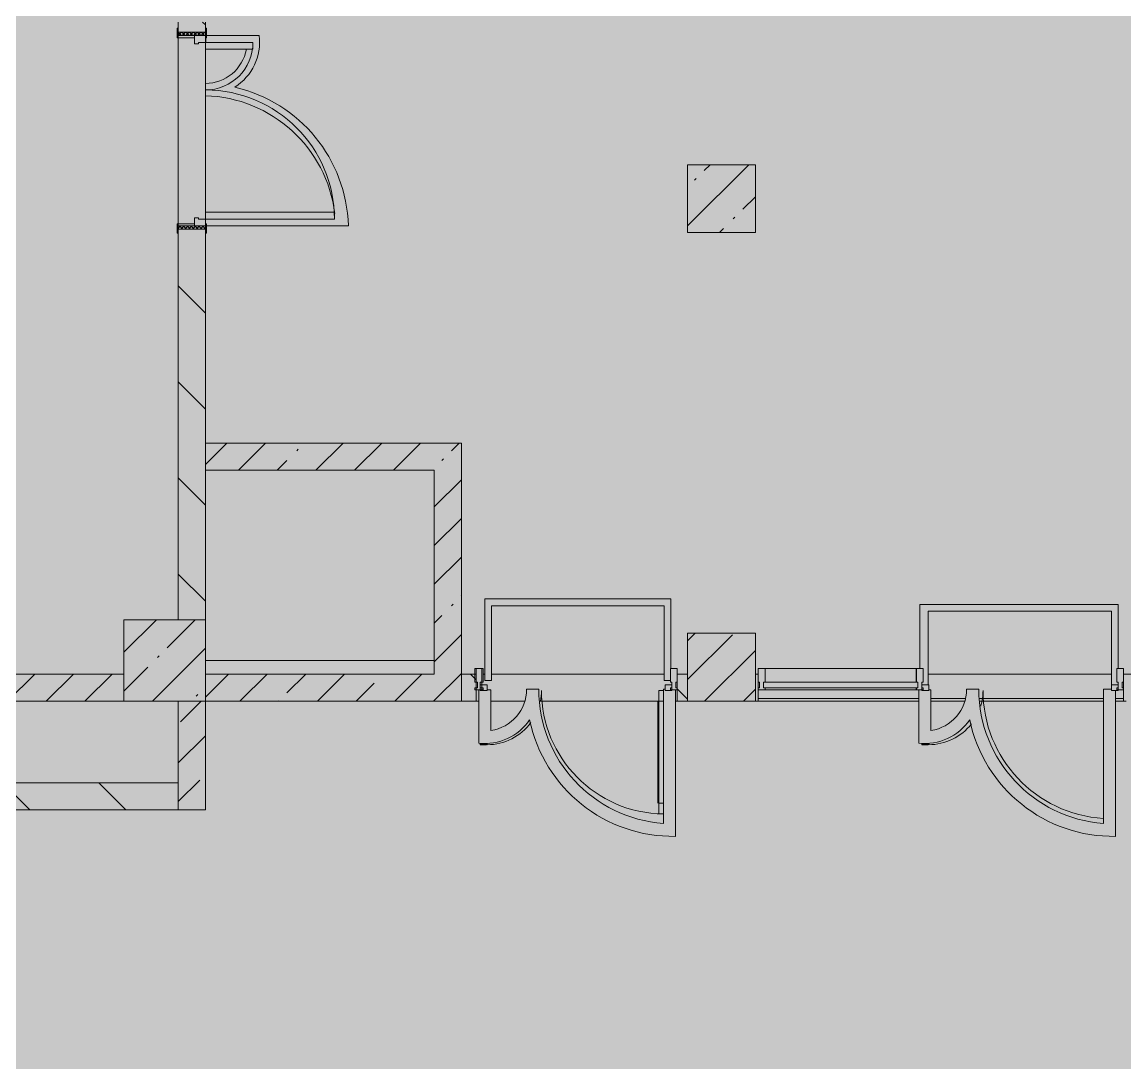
# Model space of a CAD drawing. Header units: millimetres. Extents: x 35098 to 231722, y -8553 to 29000.
# Drawn here: x 170122 to 178242, y 9037 to 16700 of the extents above; entities that cross this region are included whole.
import ezdxf

# ---------------------------------------------------------------- set-up
doc = ezdxf.new("R2010")
doc.units = ezdxf.units.MM
doc.layers.add('A-DETL-GENF-1', color=7, linetype='Continuous', lineweight=9, true_color=0xc0c0c0, transparency=0.4)
for name, color, linetype, lineweight, true_color in [('A-DETL-GENF-2', 7, 'Continuous', 5, 0xe2e2e2), ('A-DETL-GENF-4', 7, 'Continuous', 5, 0xb7b7b7), ('A-DOOR-2', 7, 'Continuous', 5, 0xaaaaaa), ('A-DOOR-3', 7, 'Continuous', 5, 0xe2e2e2), ('A-DOOR-4', 7, 'Continuous', 5, 0xb7b7b7), ('A-DOOR-FRAM-1', 7, 'Continuous', 5, 0xe2e2e2), ('A-DOOR-FRAM-2', 7, 'Continuous', 5, 0xaaaaaa), ('A-DOOR-FRAM-3', 7, 'Continuous', 5, 0xb7b7b7), ('A-FLOR-2', 7, 'Continuous', 5, 0xb7b7b7), ('A-GLAZ-CURT-2', 7, 'Continuous', 5, 0x737373), ('A-GLAZ-CWMG-3', 7, 'Continuous', 5, 0x737373), ('A-WALL-5', 7, 'Continuous', 9, 0x737373), ('I-WALL-4', 7, 'Continuous', 5, 0x737373), ('S-COLS-2', 7, 'Continuous', 5, 0x737373)]:
    doc.layers.add(name, color=color, linetype=linetype, lineweight=lineweight, true_color=true_color)
doc.layers.add('I-WALL-3', color=7, linetype='Continuous', lineweight=5)
doc.layers.add('S-COLS-1', color=7, linetype='Continuous', lineweight=5)
pattern_1 = [(135, (104712.3, 0), (-353.5534, -353.5534), [])]
pattern_2 = [(45, (104712.3, 0), (-285.1231, 285.1231), []), (45, (104997.44, 0), (-285.1231, 285.1231), [504.031, -100.806, 16.764, -84.042])]

# ---------------------------------------------------------------- blocks, each defined once
blk = doc.blocks.new('BSC_Колонна _Прямоугольная - 600х600-23205240-2_7_2_птичка')
at = {"layer": 'S-COLS-1'}
h = blk.add_hatch(dxfattribs=at)
h.set_pattern_fill('FP_101', color=256, style=0, pattern_type=2)
h.set_pattern_definition([(45, (-66460, -12000), (-285.1231, 285.1231), []), (45, (-66174.88, -12000), (-285.1231, 285.1231), [504.031, -100.806, 16.764, -84.042])])
h.paths.add_polyline_path([(-300, -300), (300, -300), (300, 300), (-300, 300)])
at = {"layer": 'S-COLS-2'}
for p, q in [((300, 300), (-300, 300)), ((-300, 300), (-300, -300)), ((300, -300), (300, 300)), ((-300, -300), (300, -300))]:
    blk.add_line(p, q, dxfattribs=at)
blk = doc.blocks.new('110_Дверь_СКБ_2Ст - Д-6_л__ ДОО_Дв_1450x2100h_Дверь из раздевальной в коридор-V82-2_7_2_птичка')
at = {"layer": 'A-DOOR-2'}
h = blk.add_hatch(dxfattribs=at)
h.set_pattern_fill('FP_122', color=256, style=0, pattern_type=2)
h.set_pattern_definition([(135, (1576.41, 164.685), (-14.14214, -14.14214), []), (225, (1576.41, 164.685), (14.14214, -14.14214), [])])
h.paths.add_polyline_path([(737.5, 100), (712.5, 100), (712.5, -100), (737.5, -100)])
at = {"layer": 'A-DOOR-3'}
for points in [[(662.5, 100), (662.5, 1050), (612.5, 1050), (612.5, 100)], [(-587.5, 100), (-587.5, 450), (-637.5, 450), (-637.5, 100)]]:
    blk.add_hatch(color=256, dxfattribs=at).paths.add_polyline_path(points)
h = blk.add_hatch(color=256, dxfattribs=at)
h.paths.add_polyline_path([(712.5, 100), (662.5, 100), (662.5, 50), (652.5, 50), (652.5, 20), (712.5, 20)])
h.paths.add_polyline_path([(-627.5, 20), (-627.5, 50), (-637.5, 50), (-637.5, 100), (-687.5, 100), (-687.5, 20)])
at = {"layer": 'A-DOOR-FRAM-1'}
for points in [[(-672.5, 100), (-672.5, 108), (-742.5, 108), (-742.5, 100)], [(767.5, 100), (767.5, 108), (697.5, 108), (697.5, 100)], [(-672.5, 20), (-687.5, 20), (-687.5, -100), (-672.5, -94.3)], [(712.5, 20), (697.5, 20), (697.5, -100), (712.5, -100)], [(-672.5, -100), (-742.5, -100), (-742.5, -108), (-672.5, -108)], [(767.5, -108), (767.5, -100), (697.5, -100), (697.5, -108)]]:
    blk.add_hatch(color=256, dxfattribs=at).paths.add_polyline_path(points)
at = {"layer": 'A-DOOR-FRAM-2'}
h = blk.add_hatch(dxfattribs=at)
h.set_pattern_fill('FP_123', color=256, style=0, pattern_type=2)
h.set_pattern_definition([(45, (-546.384, 164.685), (-14.1421, 14.1421), []), (135, (-546.384, 164.685), (-14.1421, -14.1421), [])])
h.paths.add_polyline_path([(-687.5, -94.3), (-687.5, 100), (-712.5, 100), (-712.5, -100), (-687.5, -100)])
at = {"layer": 'A-DOOR-4'}
for p, q in [((662.5, 1050), (612.5, 1050)), ((612.5, 1050), (612.5, 100)), ((662.5, 100), (662.5, 1050)), ((-637.5, 450), (-637.5, 100)), ((-587.5, 450), (-637.5, 450)), ((-587.5, 100), (-587.5, 450)), ((-637.5, 100), (-587.5, 100)), ((612.5, 100), (662.5, 100))]:
    blk.add_line(p, q, dxfattribs=at)
for centre, radius, start, end in [((662.5, 100), 950, 90, 180), ((-637.5, 100), 350, 360, 90)]:
    blk.add_arc(centre, radius, start, end, dxfattribs=at)
at = {"layer": 'A-DOOR-FRAM-3'}
for p, q in [((-672.5, 108), (-742.5, 108)), ((-742.5, 108), (-742.5, 100)), ((-742.5, 100), (-672.5, 100)), ((-687.5, 100), (-712.5, 100)), ((-712.5, 100), (-712.5, -100)), ((-637.5, 100), (-687.5, 100)), ((-687.5, 100), (-687.5, 20)), ((-687.5, -100), (-687.5, 100)), ((-672.5, 100), (-672.5, 108)), ((-637.5, 50), (-637.5, 100)), ((662.5, 100), (662.5, 50)), ((712.5, 100), (662.5, 100)), ((767.5, 108), (697.5, 108)), ((697.5, 108), (697.5, 100)), ((697.5, 100), (767.5, 100)), ((712.5, 20), (712.5, 100)), ((737.5, 100), (712.5, 100)), ((712.5, 100), (712.5, -100)), ((737.5, -100), (737.5, 100)), ((767.5, 100), (767.5, 108)), ((-687.5, 20), (-627.5, 20)), ((-672.5, 20), (-687.5, 20)), ((-687.5, 20), (-687.5, -100)), ((-672.5, -100), (-672.5, 20)), ((-627.5, 50), (-637.5, 50)), ((-627.5, 20), (-627.5, 50)), ((662.5, 50), (652.5, 50)), ((652.5, 50), (652.5, 20)), ((652.5, 20), (712.5, 20)), ((712.5, 20), (697.5, 20)), ((697.5, 20), (697.5, -100)), ((712.5, -100), (712.5, 20)), ((-672.5, -100), (-742.5, -100)), ((-742.5, -100), (-742.5, -108)), ((-742.5, -108), (-672.5, -108)), ((-712.5, -100), (-687.5, -100)), ((-687.5, -100), (-672.5, -100)), ((-672.5, -108), (-672.5, -100)), ((697.5, -100), (712.5, -100)), ((767.5, -100), (697.5, -100)), ((697.5, -100), (697.5, -108)), ((697.5, -108), (767.5, -108)), ((712.5, -100), (737.5, -100)), ((767.5, -108), (767.5, -100))]:
    blk.add_line(p, q, dxfattribs=at)
blk = doc.blocks.new('BSC_Колонна _Прямоугольная - 500х500-V132-2_7_2_птичка')
at = {"layer": 'S-COLS-1'}
h = blk.add_hatch(dxfattribs=at)
h.set_pattern_fill('FP_161', color=256, style=0, pattern_type=2)
h.set_pattern_definition([(45, (-70560, -15400), (-285.1231, 285.1231), []), (45, (-70274.88, -15400), (-285.1231, 285.1231), [504.031, -100.806, 16.764, -84.042])])
h.paths.add_polyline_path([(-250, -250), (250, -250), (250, 250), (-250, 250)])
at = {"layer": 'S-COLS-2'}
for p, q in [((250, 250), (-250, 250)), ((-250, 250), (-250, -250)), ((250, -250), (250, 250)), ((-250, -250), (250, -250))]:
    blk.add_line(p, q, dxfattribs=at)
blk = doc.blocks.new('Прямоугольный импост - Импост структурный с накладкой - 160мм Темный-33326475-2_7_2_птичка')
at = {"layer": 'A-GLAZ-CWMG-3'}
for p, q in [((-50, 40), (-50, 140)), ((-50, 140), (0, 140)), ((0, 140), (0, 40)), ((-40, 40), (-50, 40)), ((-50, -17), (-50, 0)), ((-50, 0), (-40, 0)), ((-40, 0), (-40, 40)), ((-10, 40), (-10, 0)), ((0, 40), (-10, 40)), ((-10, 0), (0, 0)), ((0, 0), (0, -17)), ((0, -17), (-50, -17))]:
    blk.add_line(p, q, dxfattribs=at)
blk = doc.blocks.new('Дверь_Витражная_остекление_ - ВВ-6 остекление-32274838-2_7_2_птичка')
at = {"layer": 'A-DETL-GENF-2'}
for points in [[(-610, 930), (-642.6, 930), (-642.6, 20), (-610, 20), (-610, 579)], [(705, 420), (660, 420), (660, 410.2), (705, 410.4)]]:
    blk.add_hatch(color=256, dxfattribs=at).paths.add_polyline_path(points)
at = {"layer": 'A-DETL-GENF-4'}
for p, q in [((-642.6, 930), (-610, 930)), ((-610, 930), (-642.6, 930)), ((-610, 930), (-610, 20)), ((-610, 20), (-610, 930)), ((-642.6, 850), (-610, 850)), ((-601, 850), (-601, 100)), ((705, 420), (660, 420)), ((660, 420), (660, 410.2)), ((705, 420), (660, 420)), ((660, 420), (660, 410.2)), ((705, 420), (705, 408.4)), ((705, 408.4), (705, 420)), ((-642.6, 100), (-610, 100)), ((-610, 20), (-642.6, 20)), ((-642.6, 20), (-610, 20))]:
    blk.add_line(p, q, dxfattribs=at)
at = {"layer": 'A-DOOR-4'}
for p, q in [((655, 420), (655, 410.4)), ((-655, 20), (-705, 20)), ((-705, 20), (-705, -20)), ((-655, -20), (-655, 20)), ((705, 20), (655, 20)), ((655, 20), (655, -20)), ((705, -20), (705, 20)), ((-705, -20), (-655, -20)), ((655, -20), (705, -20))]:
    blk.add_line(p, q, dxfattribs=at)
for centre, radius, start, end in [((-655, 20), 910, 360, 89.20859), ((655, 20), 400, 90, 143.87233), ((655, 20), 400, 168.59224, 180)]:
    blk.add_arc(centre, radius, start, end, dxfattribs=at)
blk = doc.blocks.new('Прямоугольный импост - Импост структурный с накладкой - 160мм Темный-33326241-2_7_2_птичка')
at = {"layer": 'A-GLAZ-CWMG-3'}
for p, q in [((-25, 40), (-25, 140)), ((-25, 140), (25, 140)), ((25, 140), (25, 40)), ((-15, 40), (-25, 40)), ((-25, -17), (-25, 0)), ((-25, 0), (-15, 0)), ((-15, 0), (-15, 40)), ((15, 40), (15, 0)), ((25, 40), (15, 40)), ((15, 0), (25, 0)), ((25, 0), (25, -17)), ((25, -17), (-25, -17))]:
    blk.add_line(p, q, dxfattribs=at)
blk = doc.blocks.new('Прямоугольный импост - Импост структурный с накладкой - 160мм Темный-33326242-2_7_2_птичка')
at = {"layer": 'A-GLAZ-CWMG-3'}
for p, q in [((0, 140), (-50, 140)), ((-50, 140), (-50, 40)), ((0, 40), (0, 140)), ((-50, 40), (-40, 40)), ((-40, 0), (-50, 0)), ((-50, 0), (-50, -17)), ((-40, 40), (-40, 0)), ((-10, 0), (-10, 40)), ((-10, 40), (0, 40)), ((0, 0), (-10, 0)), ((0, -17), (0, 0)), ((-50, -17), (0, -17))]:
    blk.add_line(p, q, dxfattribs=at)
blk = doc.blocks.new('Прямоугольный импост - Импост структурный с накладкой - 160мм Темный-33326237-2_7_2_птичка')
at = {"layer": 'A-GLAZ-CWMG-3'}
for p, q in [((-50, 40), (-50, 140)), ((-50, 140), (0, 140)), ((0, 140), (0, 40)), ((-40, 40), (-50, 40)), ((-50, -17), (-50, 0)), ((-50, 0), (-40, 0)), ((-40, 0), (-40, 40)), ((-10, 40), (-10, 0)), ((0, 40), (-10, 40)), ((-10, 0), (0, 0)), ((0, 0), (0, -17)), ((0, -17), (-50, -17))]:
    blk.add_line(p, q, dxfattribs=at)
blk = doc.blocks.new('Дверь_Витражная_остекление_ - В-18-32468702-2_7_2_птичка')
at = {"layer": 'A-DETL-GENF-2'}
blk.add_hatch(color=256, dxfattribs=at).paths.add_polyline_path([(677.5, 420), (683.2, 410.4), (722.5, 410.4), (722.5, 420), (683.2, 420)])
at = {"layer": 'A-DETL-GENF-4'}
for p, q in [((722.5, 420), (677.5, 420)), ((677.5, 420), (677.5, 409.8)), ((722.5, 420), (677.5, 420)), ((677.5, 420), (677.5, 409.8)), ((722.5, 420), (722.5, 408.9)), ((722.5, 408.9), (722.5, 420))]:
    blk.add_line(p, q, dxfattribs=at)
at = {"layer": 'A-DOOR-4'}
for p, q in [((672.5, 420), (672.5, 409.2)), ((-672.5, 20), (-722.5, 20)), ((-722.5, 20), (-722.5, -20)), ((-672.5, -20), (-672.5, 20)), ((722.5, 20), (672.5, 20)), ((672.5, 20), (672.5, -20)), ((722.5, -20), (722.5, 20)), ((-722.5, -20), (-672.5, -20)), ((672.5, -20), (722.5, -20))]:
    blk.add_line(p, q, dxfattribs=at)
for centre, radius, start, end in [((-672.5, 20), 945, 360, 86.42063), ((672.5, 20), 400, 90, 141.82821), ((672.5, 20), 400, 163.22836, 180)]:
    blk.add_arc(centre, radius, start, end, dxfattribs=at)
blk = doc.blocks.new('Системная панель - Стекло - 40мм-32468815-2_7_2_птичка')
at = {"layer": 'A-GLAZ-CURT-2'}
for p, q in [((567, 0), (-567, 0)), ((-567, 0), (-567, -40)), ((567, -40), (567, 0)), ((-567, -40), (567, -40))]:
    blk.add_line(p, q, dxfattribs=at)
blk = doc.blocks.new('Прямоугольный импост - Импост структурный с накладкой - 160мм Темный-33326239-2_7_2_птичка')
at = {"layer": 'A-GLAZ-CWMG-3'}
for p, q in [((-25, 40), (-25, 140)), ((-25, 140), (25, 140)), ((25, 140), (25, 40)), ((-15, 40), (-25, 40)), ((-25, -17), (-25, 0)), ((-25, 0), (-15, 0)), ((-15, 0), (-15, 40)), ((15, 40), (15, 0)), ((25, 40), (15, 40)), ((15, 0), (25, 0)), ((25, 0), (25, -17)), ((25, -17), (-25, -17))]:
    blk.add_line(p, q, dxfattribs=at)
blk = doc.blocks.new('Прямоугольный импост - Импост структурный с накладкой - 160мм Темный-32468813-2_7_2_птичка')
at = {"layer": 'A-GLAZ-CWMG-3'}
for p, q in [((70880, 11940), (71994, 11940)), ((70880, 11783), (71994, 11783))]:
    blk.add_line(p, q, dxfattribs=at)

msp = doc.modelspace()

# ---------------------------------------------------------------- hatches: boundary and pattern name
at = {"layer": 'A-DETL-GENF-1'}
msp.add_hatch(color=256, dxfattribs=at).paths.add_polyline_path([(180553.3, -280), (180572.3, -280), (180572.3, 3300), (189572.3, 3300), (189572.3, 27350), (146622.3, 27350), (146622.3, 23778), (143472.3, 23778), (143472.3, -280), (179625.7, -280)])
at = {"layer": 'I-WALL-3'}
h = msp.add_hatch(dxfattribs=at)
h.set_pattern_fill('FP_114', color=256, style=0, pattern_type=2)
h.set_pattern_definition(pattern_1)
h.paths.add_polyline_path([(171272.3, 12300), (171472.3, 12300), (171472.3, 15175), (171272.3, 15175), (171272.3, 13534.8)])
h.paths.add_polyline_path([(171472.3, 16625), (171472.3, 16700), (171272.3, 16700), (171278.1, 16625)])
h.paths.add_polyline_path([(171334.4, 17300), (171472.3, 17300), (171472.3, 22700), (171272.3, 22700), (171272.3, 17300)])
h.paths.add_polyline_path([(171272.3, 23300), (171472.3, 23300), (171472.3, 24050), (171272.3, 24050), (171272.3, 23946.9)])
h.paths.add_polyline_path([(171272.3, 25950), (171472.3, 25950), (171472.3, 26500), (171272.3, 26500), (171272.3, 25980)])
h = msp.add_hatch(dxfattribs=at)
h.set_pattern_fill('FP_111', color=256, style=0, pattern_type=2)
h.set_pattern_definition(pattern_2)
h.paths.add_polyline_path([(173157.3, 13400), (173357.3, 13400), (173357.3, 13600), (171472.3, 13600), (171472.3, 13400), (172205.6, 13400)])
h = msp.add_hatch(dxfattribs=at)
h.set_pattern_fill('FP_111', color=256, style=0, pattern_type=2)
h.set_pattern_definition(pattern_2)
h.paths.add_polyline_path([(173157.3, 11700), (173357.3, 11700), (173357.3, 13400), (173157.3, 13400), (173157.3, 11799.5)])
h = msp.add_hatch(dxfattribs=at)
h.set_pattern_fill('FP_111', color=256, style=0, pattern_type=2)
h.set_pattern_definition(pattern_2)
h.paths.add_polyline_path([(160412.3, 11700), (164872.3, 11700), (164872.3, 11900), (159472.3, 11900), (159472.3, 11700), (160212.3, 11700)])
h.paths.add_polyline_path([(169172.3, 11700), (170872.3, 11700), (170872.3, 11900), (165472.3, 11900), (165472.3, 11700), (169092.3, 11700)])
h = msp.add_hatch(dxfattribs=at)
h.set_pattern_fill('FP_111', color=256, style=0, pattern_type=2)
h.set_pattern_definition(pattern_2)
h.paths.add_polyline_path([(172205.6, 11700), (173157.3, 11700), (173157.3, 11900), (171472.3, 11900), (171472.3, 11700)])
h = msp.add_hatch(dxfattribs=at)
h.set_pattern_fill('FP_114', color=256, style=0, pattern_type=2)
h.set_pattern_definition(pattern_1)
h.paths.add_polyline_path([(173357.3, 11700), (173466.3, 11700), (173466.3, 11900), (173357.3, 11900), (173357.3, 11799.5)])
h.paths.add_polyline_path([(180192.3, 11700), (180192.3, 11900), (178232.3, 11900), (178232.3, 11700), (179625.7, 11700)])
h.paths.add_polyline_path([(175022.3, 11700), (175022.3, 11900), (174946.3, 11900), (174946.3, 11700), (174988.1, 11700)])
h.paths.add_polyline_path([(175542.3, 11700), (175542.3, 11900), (175522.3, 11900), (175522.3, 11700)])
h = msp.add_hatch(dxfattribs=at)
h.set_pattern_fill('FP_111', color=256, style=0, pattern_type=2)
h.set_pattern_definition(pattern_2)
h.paths.add_polyline_path([(171272.3, 10900), (171472.3, 10900), (171472.3, 11700), (171272.3, 11700), (171272.3, 11100)])
h = msp.add_hatch(dxfattribs=at)
h.set_pattern_fill('FP_114', color=256, style=0, pattern_type=2)
h.set_pattern_definition(pattern_1)
h.paths.add_polyline_path([(171272.3, 10900), (171272.3, 11100), (166872.3, 11100), (166872.3, 10900), (168495.5, 10900)])
at = {"layer": 'S-COLS-1'}
h = msp.add_hatch(dxfattribs=at)
h.set_pattern_fill('FP_111', color=256, style=0, pattern_type=2)
h.set_pattern_definition(pattern_2)
h.paths.add_polyline_path([(175022.3, 11700), (175522.3, 11700), (175522.3, 12200), (175022.3, 12200), (175022.3, 11799.5)])

# ---------------------------------------------------------------- linework, layer by layer
at = {"layer": 'A-FLOR-2'}
for p, q in [((171475.3, 16585), (171475.3, 16550)), ((171868.4, 16600), (171480.3, 16600)), ((171472.3, 16248.1), (171472.3, 16158)), ((171480.3, 15201.1), (172524.7, 15201.1)), ((174899.2, 12453), (173529.2, 12453)), ((173529.2, 12453), (173529.2, 11853)), ((174899.2, 11940), (174899.2, 12453)), ((173579.2, 11853), (173579.2, 12403)), ((173579.2, 12403), (174849.2, 12403)), ((174849.2, 12403), (174849.2, 11853)), ((178192.8, 12412.4), (176733, 12412.4)), ((176733, 12412.4), (176733, 11940)), ((176793, 11820), (176793, 12362.4)), ((176793, 12362.4), (178142.8, 12362.4)), ((178142.8, 12362.4), (178142.8, 11820)), ((178192.8, 11940), (178192.8, 12412.4)), ((173157.3, 12000), (171472.3, 12000)), ((173484.8, 11783), (173484.8, 11392.1)), ((173529.2, 11853), (173579.2, 11853)), ((173574.3, 11785.1), (173546.3, 11785.1)), ((173574.3, 11485.1), (173574.3, 11785.1)), ((173926.3, 11788.1), (173836.7, 11788.1)), ((174856.3, 11788.1), (174844, 11788.1)), ((174844, 11788.1), (174844, 10800.5)), ((174849.2, 11853), (174896.3, 11853)), ((174933.7, 10705.4), (174933.7, 11783)), ((176724.8, 11783), (176724.8, 11392.1)), ((176814.3, 11785.1), (176797.3, 11785.1)), ((176814.3, 11485.1), (176814.3, 11785.1)), ((177166.3, 11788.1), (177076.7, 11788.1)), ((178142.3, 11788.1), (178084, 11788.1)), ((178084, 11788.1), (178084, 10800.5)), ((178173.7, 10705.4), (178173.7, 11780)), ((173484.8, 11700), (173466.3, 11700)), ((174946.3, 11700), (174933.7, 11700)), ((175542.3, 11720), (176724.8, 11720)), ((176724.8, 11700), (175542.3, 11700)), ((176814.3, 11720), (177068.4, 11720)), ((177169.9, 11720), (178084, 11720)), ((178173.7, 11720), (178232.3, 11720)), ((178232.3, 11700), (178173.7, 11700))]:
    msp.add_line(p, q, dxfattribs=at)
for centre, radius, start, end in [((171476.2, 16553.3), 395, 302.61833, 6.79242), ((171472.3, 16554.3), 306.2, 270, 349.74815), ((171446.2, 15169.3), 1079, 1.68848, 76.98917), ((171442.3, 15168.2), 990.3, 7.11312, 88.26401), ((173530.5, 11788.1), 306.2, 278.22053, 360), ((174916.6, 11788.1), 990.3, 180, 265.79425), ((176770.5, 11788.1), 306.2, 278.22053, 360), ((178156.6, 11788.1), 990.3, 180, 265.79425), ((173531.5, 11784.3), 395, 263.20758, 326.07537), ((174915.5, 11784.3), 1079, 191.7891, 270.96685), ((176771.5, 11784.3), 395, 263.20758, 326.07537), ((178155.5, 11784.3), 1079, 191.7891, 270.96685)]:
    msp.add_arc(centre, radius, start, end, dxfattribs=at)
at = {"layer": 'A-WALL-5'}
for p, q in [((173357.3, 11700), (173357.3, 11900)), ((171272.3, 10900), (171272.3, 11100))]:
    msp.add_line(p, q, dxfattribs=at)
at = {"layer": 'I-WALL-4'}
for p, q in [((171272.3, 16700), (171272.3, 16655)), ((171472.3, 16655), (171472.3, 16700)), ((171272.3, 15215), (171272.3, 16585)), ((171472.3, 16500), (171472.3, 16248.1)), ((171472.3, 16158), (171472.3, 15300)), ((171272.3, 15145), (171272.3, 12300)), ((171472.3, 12300), (171472.3, 15145)), ((173357.3, 13600), (171472.3, 13600)), ((173357.3, 11900), (173357.3, 13600)), ((171472.3, 13400), (173157.3, 13400)), ((173157.3, 13400), (173157.3, 11900)), ((170872.3, 11900), (165472.3, 11900)), ((173157.3, 11900), (171472.3, 11900)), ((173466.3, 11900), (173357.3, 11900)), ((173466.3, 11700), (173466.3, 11900)), ((173516.3, 11900), (173529.2, 11900)), ((173579.2, 11900), (174849.2, 11900)), ((175022.3, 11900), (174946.3, 11900)), ((174946.3, 11900), (174946.3, 11700)), ((175022.3, 11700), (175022.3, 11900)), ((175542.3, 11900), (175522.3, 11900)), ((175522.3, 11900), (175522.3, 11700)), ((175542.3, 11700), (175542.3, 11900)), ((176793, 11900), (178142.8, 11900)), ((180192.3, 11900), (178232.3, 11900)), ((178232.3, 11900), (178232.3, 11700)), ((169172.3, 11700), (170872.3, 11700)), ((171272.3, 11700), (171272.3, 11100)), ((171472.3, 10900), (171472.3, 11700)), ((171472.3, 11700), (173466.3, 11700)), ((173822.1, 11700), (173574.3, 11700)), ((174844, 11700), (173931, 11700)), ((174946.3, 11700), (175022.3, 11700)), ((175542.3, 11700), (175522.3, 11700)), ((177062.1, 11700), (176814.3, 11700)), ((178084, 11700), (177171, 11700)), ((178252.3, 11700), (178232.3, 11700)), ((171272.3, 11100), (169172.3, 11100)), ((166672.3, 10900), (171472.3, 10900))]:
    msp.add_line(p, q, dxfattribs=at)
at = {"layer": 'S-COLS-2'}
for p, q in [((175522.3, 12200), (175022.3, 12200)), ((175022.3, 12200), (175022.3, 11900)), ((175522.3, 11900), (175522.3, 12200)), ((175022.3, 11900), (175022.3, 11700)), ((175522.3, 11700), (175522.3, 11900)), ((175022.3, 11700), (175522.3, 11700))]:
    msp.add_line(p, q, dxfattribs=at)

# ---------------------------------------------------------------- block references
at = {"layer": 'A-DOOR-4'}
for name, p, rotation in [('110_Дверь_СКБ_2Ст - Д-6_л__ ДОО_Дв_1450x2100h_Дверь из раздевальной в коридор-V82-2_7_2_птичка', (171372.3, 15912.5), 269.9999999999999), ('Дверь_Витражная_остекление_ - ВВ-6 остекление-32274838-2_7_2_птичка', (174201.3, 11800), 180), ('Дверь_Витражная_остекление_ - В-18-32468702-2_7_2_птичка', (177469.8, 11800), 180)]:
    msp.add_blockref(name, p, dxfattribs=dict(at, rotation=rotation))
at = {"layer": 'A-GLAZ-CURT-2', "rotation": 180}
msp.add_blockref('Системная панель - Стекло - 40мм-32468815-2_7_2_птичка', (176149.3, 11800), dxfattribs=at)
at = {"layer": 'A-GLAZ-CWMG-3', "extrusion": (0, 0, -1)}
for name, p in [('Прямоугольный импост - Импост структурный с накладкой - 160мм Темный-33326241-2_7_2_птичка', (-173481.3, 11800)), ('Прямоугольный импост - Импост структурный с накладкой - 160мм Темный-33326475-2_7_2_птичка', (-173466.3, 11800)), ('Прямоугольный импост - Импост структурный с накладкой - 160мм Темный-33326237-2_7_2_птичка', (-175542.3, 11800)), ('Прямоугольный импост - Импост структурный с накладкой - 160мм Темный-33326239-2_7_2_птичка', (-176731.3, 11800)), ('Прямоугольный импост - Импост структурный с накладкой - 160мм Темный-33326241-2_7_2_птичка', (-176732.3, 11800))]:
    msp.add_blockref(name, p, dxfattribs=at)
at = {"layer": 'A-GLAZ-CWMG-3'}
for name, p in [('Прямоугольный импост - Импост структурный с накладкой - 160мм Темный-33326242-2_7_2_птичка', (174946.3, 11800)), ('Прямоугольный импост - Импост структурный с накладкой - 160мм Темный-32468813-2_7_2_птичка', (104712.3, 0)), ('Прямоугольный импост - Импост структурный с накладкой - 160мм Темный-33326242-2_7_2_птичка', (178232.3, 11800))]:
    msp.add_blockref(name, p, dxfattribs=at)
at = {"layer": 'S-COLS-2'}
for name, p in [('BSC_Колонна _Прямоугольная - 500х500-V132-2_7_2_птичка', (175272.3, 15400)), ('BSC_Колонна _Прямоугольная - 600х600-23205240-2_7_2_птичка', (171172.3, 12000))]:
    msp.add_blockref(name, p, dxfattribs=at)

doc.saveas('drawing.dxf')
